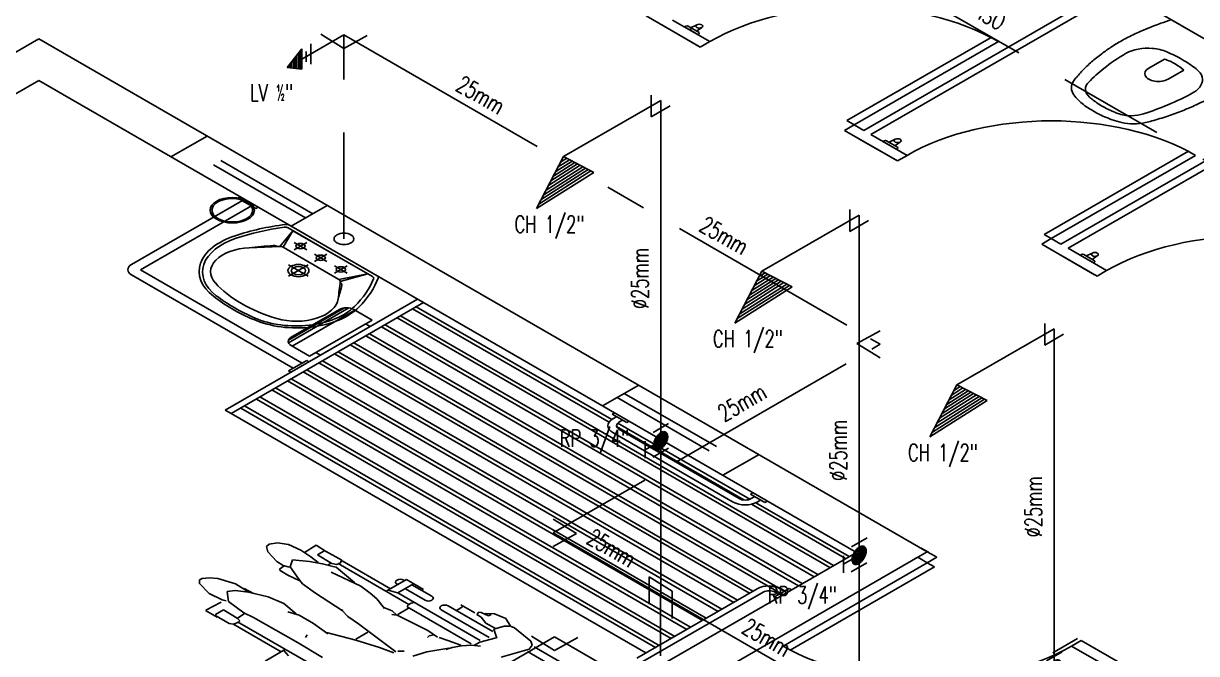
# Model space of a CAD drawing. Header units: millimetres. Extents: x 474.7 to 528.3, y 13.1 to 23.5.
# Drawn here: x 483.715 to 487.164, y 17.253 to 19.106 of the extents above; entities that cross this region are included whole.
import ezdxf

# ---------------------------------------------------------------- set-up
doc = ezdxf.new("R2010")
doc.units = ezdxf.units.MM
doc.header["$LTSCALE"] = 2.5
doc.linetypes.add('HIDDEN2', pattern=[0.1875, 0.125, -0.0625])
for name, color, linetype in [('AF-PVCH', 140, 'Continuous'), ('EIXO', 253, 'Continuous'), ('I-AGUA FRIA', 5, 'Continuous'), ('I-ARQ', 8, 'Continuous'), ('I-CONEXAO', 1, 'Continuous'), ('I-NORMO_INST', 4, 'Continuous')]:
    doc.layers.add(name, color=color, linetype=linetype)
doc.styles.add('25', font='ROMANS.SHX', dxfattribs={"width": 0.7, "height": 0.05})

# ---------------------------------------------------------------- blocks, each defined once
blk = doc.blocks.new('A$C79730085')
at = {"color": 8}
for p, q in [((-0.0229, 0.139, 2.2483), (0.0227, 0.1127, 2.2483)), ((-0.0198, 0.1433, 2.2483), (0.0196, 0.1206, 2.2483)), ((-0.0166, 0.1475, 2.2483), (0.0164, 0.1284, 2.2483)), ((-0.0135, 0.1518, 2.2483), (0.0133, 0.1363, 2.2483)), ((-0.0103, 0.156, 2.2483), (0.0101, 0.1442, 2.2483)), ((-0.0072, 0.1603, 2.2483), (0.007, 0.1521, 2.2483)), ((-0.004, 0.1645, 2.2483), (0.0038, 0.16, 2.2483))]:
    blk.add_line(p, q, dxfattribs=at)
at = {"layer": 'I-CONEXAO'}
for p, q in [((-0.0261, 0.1348, 2.2483), (-0.0001, 0.1698, 2.2483)), ((0.0259, 0.1048, 2.2483), (-0.0001, 0.1698, 2.2483)), ((0.0258, 0.0749), (-0.0262, 0.1049)), ((0.0259, 0.1048, 2.2483), (-0.0261, 0.1348, 2.2483)), ((0.0128, 0.098), (-0.0132, 0.113))]:
    blk.add_line(p, q, dxfattribs=at)
blk = doc.blocks.new('*U18')
at = {"color": 8, "extrusion": (0, 0.816497, 0.57735)}
blk.add_circle((0, 0), 0.0291, dxfattribs=at)
at = {"layer": 'EIXO', "linetype": 'HIDDEN2'}
blk.add_line((0, 0, 2.2483), (0, 0.6, 2.2483), dxfattribs=at)
at = {"layer": 'I-AGUA FRIA'}
blk.add_line((0, 0.6, 2.2483), (-0.1234, 0.5288, 2.2483), dxfattribs=at)
at = {"rotation": 120.0081952903946}
blk.add_blockref('A$C79730085', (-0.0197, 0.5888), dxfattribs=at)
at = {"layer": 'I-NORMO_INST', "style": '25', "width": 0.7}
blk.add_text('LV ½"', height=0.05, dxfattribs=at).set_placement((-0.2763, 0.4053, 2.2483))
blk = doc.blocks.new('*X9')
at = {"color": 0}
for p, q in [((6.7133, 15.0236), (6.7303, 15.0405)), ((6.7149, 15.0199), (6.7367, 15.0417)), ((6.7174, 15.0171), (6.7424, 15.042)), ((6.7204, 15.0147), (6.7475, 15.0418)), ((6.7238, 15.0128), (6.7521, 15.0412)), ((6.7275, 15.0113), (6.7565, 15.0402)), ((6.7317, 15.0102), (6.7604, 15.0388)), ((6.714, 15.0296), (6.7214, 15.037)), ((6.7363, 15.0094), (6.7639, 15.0371)), ((6.7412, 15.009), (6.7671, 15.0349)), ((6.7466, 15.0091), (6.7697, 15.0323)), ((6.7527, 15.0099), (6.7718, 15.029)), ((6.7602, 15.0121), (6.7724, 15.0243))]:
    blk.add_line(p, q, dxfattribs=at)
blk = doc.blocks.new('RG5')
at = {"layer": 'I-CONEXAO'}
for p, q in [((-0.0537, 0.0041), (-0.0078, 0.0306)), ((-0.0242, -0.0389), (-0.0674, -0.014)), ((-0.0201, -0.0116), (-0.0458, -0.0264)), ((0.01, -0.0318), (0.0558, -0.0053))]:
    blk.add_line(p, q, dxfattribs=at)
blk.add_lwpolyline([(-0.0297, 0, 0.161289), (-0.0278, -0.0057, 0.106183), (-0.021, -0.0117, 0.070456), (-0.0119, -0.0151, 0.056723), (0, -0.0165, 0.056723), (0.0119, -0.0151, 0.070456), (0.021, -0.0117, 0.106183), (0.0278, -0.0057, 0.161289), (0.0297, 0, 0.161289), (0.0278, 0.0057, 0.106183), (0.021, 0.0117, 0.070456), (0.0119, 0.0152, 0.056723), (0, 0.0165, 0.056723), (-0.0119, 0.0152, 0.070456), (-0.021, 0.0117, 0.106183), (-0.0278, 0.0057, 0.161289)], format="xyb", close=True, dxfattribs=at)
at = {"color": 8}
blk.add_blockref('*X9', (-6.7428, -15.0255), dxfattribs=at)

msp = doc.modelspace()

# ---------------------------------------------------------------- linework, layer by layer
at = {"layer": 'EIXO', "linetype": 'HIDDEN2'}
msp.add_line((485.5872, 16.7775, 9.159), (485.588, 17.4256, 11.152), dxfattribs=at)
at = {"layer": 'I-AGUA FRIA', "linetype": 'HIDDEN2'}
msp.add_line((484.7471, 20.1135, 2.2483), (489.7758, 17.2102, 2.2483), dxfattribs=at)
at = {"layer": 'I-AGUA FRIA'}
for p, q in [((484.6571, 19.0725), (485.2253, 18.7444)), ((485.5883, 18.8794, 12.1244), (485.3026, 18.7145, 21.5029)), ((485.5884, 17.4254, 12.1244), (485.5883, 18.8794, 12.1244)), ((485.4327, 18.6247), (485.5378, 18.5641)), ((486.1717, 18.5426, 12.6007), (485.886, 18.3777, 21.9792)), ((486.1718, 17.0886, 12.6007), (486.1717, 18.5426, 12.6007)), ((485.6441, 18.5027), (486.1359, 18.2187)), ((486.2053, 18.1787), (486.2334, 18.1624)), ((486.7452, 18.208, 12.6007), (486.4595, 18.043, 21.9792)), ((486.7453, 16.7575, 12.6007), (486.7452, 18.208, 12.6007)), ((486.2334, 18.1624), (486.2091, 18.1484)), ((486.1335, 18.1047), (485.635, 17.8169)), ((485.542, 17.7632), (485.2726, 17.6077)), ((485.2726, 17.6077, 14.849), (487.1525, 16.5224, 14.849)), ((484.2904, 16.7327, 14.849), (485.2763, 17.3019, 14.849)), ((485.2763, 17.3019, 14.849), (487.153, 16.2184, 14.849))]:
    msp.add_line(p, q, dxfattribs=at)
at = {"layer": 'I-ARQ', "extrusion": (0, 0.816497, 0.57735)}
for p, q in [((487.041, 19.2857, 4.6332), (486.1854, 18.7917, 5.3318)), ((487.0622, 19.2734, 4.6506), (486.2066, 18.7795, 5.3492)), ((485.5455, 19.1285, 4.8555), (485.701, 19.0387, 4.9825)), ((485.7328, 19.053, 4.9623), (485.6232, 19.1163, 4.8728)), ((487.0631, 19.1326, 4.8498), (487.353, 18.9652, 5.0865)), ((485.5914, 19.102, 4.893), (485.7046, 19.0367, 4.9854)), ((485.6586, 19.0958, 4.9018), (485.6622, 19.0979, 4.8989)), ((485.6586, 19.0958, 4.9018), (485.6974, 19.0734, 4.9334)), ((485.6693, 19.0979, 4.8989), (485.701, 19.0796, 4.9248)), ((485.6727, 19.0877, 4.9133), (485.6798, 19.0918, 4.9075)), ((485.6764, 19.0937, 4.9047), (485.6947, 19.1023, 4.8926)), ((485.6941, 19.0835, 4.9191), (485.7089, 19.0941, 4.9041)), ((485.6974, 19.0734, 4.9334), (485.701, 19.0755, 4.9305)), ((483.5828, 18.9588, 5.0955), (483.7596, 19.0609, 4.9511)), ((483.7596, 19.0609, 4.9511), (486.3723, 17.5524, 7.0844)), ((485.7328, 19.053, 4.9623), (485.7046, 19.0367, 4.9854)), ((486.5601, 19.0652, 4.945), (486.1359, 18.8203, 5.2914)), ((486.1571, 18.808, 5.3087), (486.5814, 19.053, 4.9623)), ((483.6889, 18.8976, 5.1821), (483.7596, 18.9384, 5.1243)), ((483.7596, 18.9384, 5.1243), (486.1637, 17.5504, 7.0873)), ((486.7652, 18.4569, 5.8053), (487.6195, 18.9502, 5.1077)), ((486.7864, 18.4447, 5.8226), (487.6407, 18.9379, 5.1251)), ((486.1571, 18.808, 5.3087), (486.1288, 18.7917, 5.3318)), ((486.1359, 18.8203, 5.2914), (486.1571, 18.808, 5.3087)), ((486.1571, 18.808, 5.3087), (486.1854, 18.7917, 5.3318)), ((484.1485, 18.7139, 5.4419), (484.2546, 18.7751, 5.3553)), ((486.1288, 18.7917, 5.3318), (486.2844, 18.7019, 5.4588)), ((486.1712, 18.7672, 5.3665), (486.2844, 18.7019, 5.4588)), ((486.3127, 18.7182, 5.4358), (486.2066, 18.7795, 5.3492)), ((486.2597, 18.7569, 5.381), (486.2781, 18.7655, 5.3689)), ((486.242, 18.759, 5.3781), (486.2455, 18.7611, 5.3752)), ((486.242, 18.759, 5.3781), (486.2808, 18.7366, 5.4097)), ((486.2526, 18.7611, 5.3752), (486.2843, 18.7427, 5.4011)), ((486.2774, 18.7467, 5.3955), (486.2923, 18.7573, 5.3804)), ((486.2808, 18.7366, 5.4097), (486.2843, 18.7387, 5.4068)), ((487.14, 18.7305, 5.4184), (486.7157, 18.4855, 5.7648)), ((486.3127, 18.7182, 5.4358), (486.2844, 18.7019, 5.4588)), ((486.7369, 18.4733, 5.7822), (487.1612, 18.7182, 5.4358)), ((484.502, 18.5098, 5.7306), (484.6081, 18.571, 5.6439)), ((484.497, 18.5127, 5.7264), (484.7546, 18.3639, 5.9368)), ((486.7369, 18.4733, 5.7822), (486.7086, 18.4569, 5.8053)), ((486.7086, 18.4569, 5.8053), (486.8642, 18.3671, 5.9323)), ((486.7157, 18.4855, 5.7648), (486.7369, 18.4733, 5.7822)), ((486.7369, 18.4733, 5.7822), (486.7652, 18.4569, 5.8053)), ((486.7581, 18.4284, 5.8457), (486.8713, 18.363, 5.938)), ((486.8996, 18.3794, 5.915), (486.7864, 18.4447, 5.8226)), ((486.8218, 18.4242, 5.8515), (486.8254, 18.4263, 5.8486)), ((486.8218, 18.4242, 5.8515), (486.8606, 18.4019, 5.8832)), ((486.8324, 18.4263, 5.8486), (486.8641, 18.408, 5.8745)), ((486.8396, 18.4222, 5.8544), (486.8579, 18.4307, 5.8423)), ((486.8573, 18.412, 5.8689), (486.8721, 18.4226, 5.8539)), ((486.8606, 18.4019, 5.8832), (486.8641, 18.4039, 5.8803)), ((486.8996, 18.3794, 5.915), (486.8713, 18.363, 5.938)), ((484.3076, 17.9688, 6.4955), (484.8733, 18.2954, 6.0337)), ((484.3076, 17.9688, 6.4955), (484.8733, 18.2954, 6.0337)), ((484.3253, 17.9586, 6.51), (484.8909, 18.2852, 6.0481)), ((484.3253, 17.9586, 6.51), (484.8909, 18.2852, 6.0481)), ((484.494, 18.1747, 6.2044), (484.6582, 18.2695, 6.0704)), ((484.494, 18.167, 6.2152), (484.6714, 18.2695, 6.0704)), ((484.502, 18.1832, 6.1924), (484.6435, 18.2648, 6.077)), ((484.5052, 18.1569, 6.2296), (484.689, 18.263, 6.0795)), ((484.7396, 18.2338, 6.1208), (484.6859, 18.2648, 6.077)), ((484.8238, 18.2464, 6.1029), (486.0966, 17.5116, 7.1422)), ((484.8591, 18.2669, 6.0741), (485.4366, 17.9334, 6.5456)), ((484.8697, 18.273, 6.0654), (485.4444, 17.9412, 6.5347)), ((484.5557, 18.1277, 6.2709), (484.7396, 18.2338, 6.1208)), ((484.7339, 18.215, 6.1474), (484.5883, 18.1309, 6.2663)), ((484.7339, 18.215, 6.1474), (484.7204, 18.2228, 6.1364)), ((484.7672, 18.2138, 6.1491), (486.04, 17.4789, 7.1884)), ((484.7778, 18.2199, 6.1405), (486.0506, 17.4851, 7.1797)), ((484.8132, 18.2403, 6.1116), (486.086, 17.5055, 7.1508)), ((484.7212, 18.1873, 6.1867), (485.994, 17.4524, 7.2259)), ((484.7319, 18.1934, 6.178), (486.0046, 17.4585, 7.2172)), ((484.5557, 18.1277, 6.2709), (484.502, 18.1587, 6.2271)), ((484.6753, 18.1607, 6.2242), (485.9481, 17.4259, 7.2634)), ((484.6859, 18.1668, 6.2155), (485.9587, 17.432, 7.2548)), ((484.5883, 18.1309, 6.2663), (484.5748, 18.1387, 6.2553)), ((484.594, 18.1138, 6.2906), (485.8137, 17.4095, 7.2865)), ((484.6293, 18.1342, 6.2617), (485.8491, 17.4299, 7.2576)), ((484.6399, 18.1403, 6.2531), (485.8597, 17.4361, 7.249)), ((484.5374, 18.0811, 6.3368), (485.7572, 17.3769, 7.3327)), ((484.548, 18.0872, 6.3281), (485.7678, 17.383, 7.324)), ((484.5834, 18.1076, 6.2992), (485.8032, 17.4034, 7.2952)), ((484.4914, 18.0546, 6.3743), (485.7112, 17.3503, 7.3702)), ((484.502, 18.0607, 6.3656), (485.7218, 17.3565, 7.3616)), ((485.4177, 17.9811, 6.4782), (485.5238, 18.0423, 6.3916)), ((484.4101, 18.0076, 6.4407), (485.6299, 17.3034, 7.4366)), ((484.4455, 18.028, 6.4118), (485.6652, 17.3238, 7.4078)), ((484.4561, 18.0342, 6.4032), (485.6758, 17.3299, 7.3991)), ((484.3535, 17.975, 6.4869), (485.5733, 17.2707, 7.4828)), ((484.3642, 17.9811, 6.4782), (485.5839, 17.2769, 7.4741)), ((484.3995, 18.0015, 6.4493), (485.6193, 17.2973, 7.4453)), ((484.3253, 17.9586, 6.51), (484.3076, 17.9688, 6.4955)), ((484.3253, 17.9586, 6.51), (484.3076, 17.9688, 6.4955)), ((484.3253, 17.9586, 6.51), (485.545, 17.2544, 7.5059)), ((484.3253, 17.9586, 6.51), (485.545, 17.2544, 7.5059)), ((485.446, 17.9566, 6.5129), (485.4531, 17.9607, 6.5071)), ((485.4885, 17.9321, 6.5475), (485.446, 17.9566, 6.5129)), ((485.4584, 17.9494, 6.523), (485.4478, 17.9433, 6.5316)), ((485.4655, 17.9331, 6.5461), (485.4761, 17.9392, 6.5374)), ((485.4885, 17.9321, 6.5475), (485.4955, 17.9362, 6.5417)), ((485.4478, 17.9025, 6.5894), (485.8013, 17.6984, 6.878)), ((485.4584, 17.9209, 6.5634), (485.8332, 17.7045, 6.8694)), ((485.4623, 17.9309, 6.5492), (485.8505, 17.7067, 6.8662)), ((485.819, 17.7086, 6.8636), (485.4655, 17.9127, 6.5749)), ((485.7713, 17.777, 6.7669), (485.8774, 17.8382, 6.6803)), ((485.8526, 17.7218, 6.8448), (485.8597, 17.7259, 6.8391)), ((485.895, 17.6974, 6.8795), (485.8526, 17.7218, 6.8448)), ((485.865, 17.7147, 6.8549), (485.8544, 17.7086, 6.8636)), ((485.8683, 17.6964, 6.8808), (486.1425, 17.5381, 7.1046)), ((485.8721, 17.6984, 6.878), (485.8827, 17.7045, 6.8694)), ((485.895, 17.6974, 6.8795), (485.9021, 17.7014, 6.8737)), ((485.855, 17.6919, 6.8872), (486.1319, 17.532, 7.1133)), ((486.3757, 17.5505, 7.0871), (486.3544, 17.5628, 7.0698)), ((484.2899, 16.4685, 8.6173), (486.1637, 17.5504, 7.0873)), ((485.3824, 16.9809, 7.8927), (486.3441, 17.5361, 7.1075)), ((486.337, 17.532, 7.1133), (486.3441, 17.5361, 7.1075)), ((486.3441, 17.5361, 7.1075), (486.3723, 17.5524, 7.0844)), ((486.3723, 17.5198, 7.1306), (486.3441, 17.5361, 7.1075)), ((486.3936, 17.5402, 7.1018), (486.3723, 17.5524, 7.0844)), ((486.3936, 17.5402, 7.1018), (486.3723, 17.5524, 7.0844)), ((486.3759, 17.5504, 7.0873), (486.3723, 17.5524, 7.0844)), ((486.3723, 17.5198, 7.1306), (486.4006, 17.5361, 7.1075)), ((486.4006, 17.5361, 7.1075), (486.3936, 17.5402, 7.1018)), ((486.3723, 17.5198, 7.1306), (485.9481, 17.2748, 7.477)), ((485.9693, 17.2626, 7.4944), (486.3936, 17.5075, 7.1479)), ((486.3936, 17.5075, 7.1479), (486.3723, 17.5198, 7.1306)), ((485.8721, 17.4432, 7.2389), (485.5185, 17.2391, 7.5275)), ((485.5362, 17.2289, 7.542), (485.8897, 17.433, 7.2533)), ((485.9233, 17.4197, 7.2721), (485.9658, 17.4442, 7.2374)), ((485.9233, 17.4197, 7.2721), (485.9304, 17.4157, 7.2778)), ((485.9251, 17.433, 7.2533), (485.9357, 17.4269, 7.262)), ((485.9534, 17.4371, 7.2475), (485.9428, 17.4432, 7.2389)), ((485.9658, 17.4442, 7.2374), (485.9728, 17.4402, 7.2432)), ((486.7416, 17.2553, 7.5047), (486.8143, 17.2973, 7.4453)), ((486.7966, 17.2748, 7.477), (486.8249, 17.2911, 7.4539)), ((486.9592, 17.2136, 7.5636), (486.8249, 17.2911, 7.4539)), ((486.7966, 17.2748, 7.477), (486.938, 17.1932, 7.5925))]:
    msp.add_line(p, q, dxfattribs=at)
at = {"layer": 'I-ARQ', "linetype": 'HIDDEN2', "extrusion": (0, 0.816497, 0.57735)}
for p, q in [((484.5445, 18.5343, 5.6959), (484.1909, 18.7384, 5.4072)), ((484.5657, 18.5465, 5.6786), (484.2121, 18.7506, 5.3899)), ((485.4602, 18.0056, 6.4436), (485.8137, 17.8015, 6.7323)), ((485.4814, 18.0178, 6.4263), (485.8349, 17.8137, 6.7149))]:
    msp.add_line(p, q, dxfattribs=at)
at = {"layer": 'I-ARQ', "extrusion": (0, -0.816497, -0.57735)}
for p, q in [((484.3518, 18.5965, 5.6079), (484.3452, 18.5927, 5.6133)), ((484.3982, 18.5621, 5.6566), (484.3452, 18.5927, 5.6133)), ((484.3584, 18.585, 5.6241), (484.0327, 18.397, 5.89)), ((484.3849, 18.5697, 5.6458), (484.0592, 18.3817, 5.9117)), ((484.4048, 18.5659, 5.6512), (484.3982, 18.5621, 5.6566)), ((484.5078, 18.0921, 6.3213), (484.0327, 18.3664, 5.9333)), ((484.0592, 18.3817, 5.9117), (484.5343, 18.1074, 6.2996)), ((484.5476, 18.115, 6.2888), (484.4945, 18.0844, 6.3321)), ((484.5542, 18.1112, 6.2942), (484.5476, 18.115, 6.2888)), ((484.5012, 18.0806, 6.3375), (484.4945, 18.0844, 6.3321))]:
    msp.add_line(p, q, dxfattribs=at)
at = {"layer": 'I-ARQ', "linetype": 'Continuous', "extrusion": (0, 0.816497, 0.57735)}
for p, q in [((484.507, 18.4966, 5.7491), (484.4686, 18.4501, 5.8149)), ((484.507, 18.4966, 5.7491), (484.4783, 18.448, 5.8179)), ((484.6169, 18.4332, 5.8389), (484.4929, 18.5047, 5.7377)), ((484.7408, 18.3616, 5.94), (484.507, 18.4966, 5.7491)), ((484.5478, 18.4405, 5.8286), (484.5107, 18.4619, 5.7982)), ((484.5478, 18.4619, 5.7982), (484.5107, 18.4405, 5.8286)), ((484.6425, 18.3532, 5.952), (484.4783, 18.448, 5.8179)), ((484.6072, 18.4276, 5.8467), (484.5701, 18.4062, 5.8771)), ((484.5887, 18.4169, 5.8619), (484.5701, 18.4276, 5.8467)), ((484.6169, 18.4332, 5.8389), (484.7268, 18.3697, 5.9286)), ((484.4943, 18.3624, 5.9389), (484.5523, 18.3959, 5.8916)), ((484.5523, 18.3624, 5.9389), (484.4943, 18.3959, 5.8916)), ((484.5887, 18.4169, 5.8619), (484.6072, 18.4062, 5.8771)), ((484.6295, 18.3933, 5.8952), (484.6666, 18.3719, 5.9256)), ((484.6666, 18.3933, 5.8952), (484.6295, 18.3719, 5.9256)), ((484.7268, 18.3697, 5.9286), (484.6425, 18.3532, 5.952)), ((484.7268, 18.3697, 5.9286), (484.6462, 18.3476, 5.9599))]:
    msp.add_line(p, q, dxfattribs=at)
at = {"layer": 'I-ARQ', "linetype": 'ByBlock', "extrusion": (0, 0.816497, 0.57735)}
for p, q in [((484.429, 17.5675, 7.0632), (484.4367, 17.575, 7.0525)), ((484.4335, 17.5524, 7.0844), (484.429, 17.5675, 7.0632)), ((484.4367, 17.575, 7.0525), (484.4615, 17.5789, 7.047)), ((484.4615, 17.5789, 7.047), (484.4936, 17.5737, 7.0543)), ((484.4936, 17.5737, 7.0543), (484.5306, 17.5572, 7.0777)), ((484.5306, 17.5572, 7.0777), (484.5601, 17.537, 7.1062)), ((484.5751, 17.5718, 7.0571), (484.5414, 17.5498, 7.0881)), ((484.606, 17.5521, 7.0849), (484.5751, 17.5718, 7.0571)), ((484.4594, 17.5233, 7.1257), (484.4335, 17.5524, 7.0844)), ((484.4787, 17.5115, 7.1423), (484.4594, 17.5233, 7.1257)), ((484.4993, 17.5078, 7.1475), (484.506, 17.5289, 7.1177)), ((484.506, 17.5289, 7.1177), (484.5555, 17.5231, 7.1259)), ((484.5555, 17.5231, 7.1259), (484.5938, 17.5164, 7.1353)), ((484.5601, 17.537, 7.1062), (484.5808, 17.5208, 7.1291)), ((484.5797, 17.5429, 7.0979), (484.6005, 17.5554, 7.0803)), ((484.5797, 17.5429, 7.0979), (484.6215, 17.5179, 7.1332)), ((484.6507, 17.5275, 7.1197), (484.6044, 17.5525, 7.0844)), ((484.6457, 17.5191, 7.1316), (484.6507, 17.5275, 7.1197)), ((484.6516, 17.5256, 7.1224), (484.794, 17.4433, 7.2387)), ((484.4817, 17.5108, 7.1433), (484.4672, 17.5014, 7.1566)), ((484.4672, 17.5014, 7.1566), (484.47, 17.4968, 7.1631)), ((484.47, 17.4968, 7.1631), (484.4922, 17.4837, 7.1816)), ((484.4971, 17.5073, 7.1483), (484.4787, 17.5115, 7.1423)), ((484.5245, 17.4717, 7.1986), (484.4993, 17.5078, 7.1475)), ((484.5938, 17.5164, 7.1353), (484.6246, 17.5084, 7.1467)), ((484.6103, 17.5132, 7.1399), (484.618, 17.5187, 7.1321)), ((484.619, 17.4919, 7.17), (484.7065, 17.4514, 7.2272)), ((484.6215, 17.5179, 7.1332), (484.6355, 17.515, 7.1374)), ((484.6246, 17.5084, 7.1467), (484.634, 17.5071, 7.1485)), ((484.634, 17.5071, 7.1485), (484.6888, 17.4612, 7.2134)), ((484.6355, 17.515, 7.1374), (484.6457, 17.5191, 7.1316)), ((484.8482, 17.3973, 7.3038), (484.6403, 17.5173, 7.1341)), ((484.2323, 17.4589, 7.2167), (484.2326, 17.4693, 7.2019)), ((484.2611, 17.4293, 7.2586), (484.2323, 17.4589, 7.2167)), ((484.2326, 17.4693, 7.2019), (484.2401, 17.474, 7.1953)), ((484.2401, 17.474, 7.1953), (484.2621, 17.4757, 7.1929)), ((484.2621, 17.4757, 7.1929), (484.2864, 17.474, 7.1953)), ((484.2864, 17.474, 7.1953), (484.338, 17.4581, 7.2178)), ((484.338, 17.4581, 7.2178), (484.3747, 17.4348, 7.2508)), ((484.4922, 17.4837, 7.1816), (484.5274, 17.4662, 7.2064)), ((484.5355, 17.4578, 7.2182), (484.5245, 17.4717, 7.1986)), ((484.5739, 17.4307, 7.2565), (484.5355, 17.4578, 7.2182)), ((484.7811, 17.4358, 7.2493), (484.8408, 17.4703, 7.2005)), ((484.815, 17.4563, 7.2204), (484.8132, 17.4573, 7.219)), ((484.8151, 17.431, 7.2561), (484.8618, 17.458, 7.2179)), ((484.8333, 17.4689, 7.2026), (484.836, 17.4673, 7.2048)), ((484.8408, 17.4703, 7.2005), (484.8912, 17.4409, 7.2422)), ((484.857, 17.4552, 7.2219), (484.9157, 17.4213, 7.2699)), ((484.299, 17.4112, 7.2842), (484.2611, 17.4293, 7.2586)), ((484.3139, 17.4354, 7.25), (484.337, 17.4383, 7.2459)), ((484.3178, 17.4057, 7.2919), (484.3139, 17.4354, 7.25)), ((484.337, 17.4383, 7.2459), (484.3761, 17.4332, 7.2531)), ((484.3636, 17.4439, 7.2379), (484.3907, 17.4297, 7.2579)), ((484.3761, 17.4332, 7.2531), (484.4347, 17.4195, 7.2724)), ((484.4347, 17.4195, 7.2724), (484.4804, 17.3996, 7.3006)), ((484.6515, 17.3797, 7.3288), (484.5739, 17.4307, 7.2565)), ((484.7065, 17.4514, 7.2272), (484.734, 17.4304, 7.257)), ((484.734, 17.4304, 7.257), (484.7537, 17.4136, 7.2807)), ((484.8148, 17.431, 7.2561), (484.7872, 17.439, 7.2449)), ((484.8151, 17.431, 7.2561), (485.0575, 17.2911, 7.4541)), ((484.8957, 17.4097, 7.2863), (484.8382, 17.4429, 7.2394)), ((484.2507, 17.38, 7.3283), (484.296, 17.4042, 7.2941)), ((484.3112, 17.4083, 7.2882), (484.299, 17.4112, 7.2842)), ((484.363, 17.373, 7.3382), (484.3178, 17.4057, 7.2919)), ((484.4804, 17.3996, 7.3006), (484.5164, 17.3694, 7.3432)), ((484.7537, 17.4136, 7.2807), (484.7766, 17.3853, 7.3207)), ((484.7747, 17.3883, 7.3165), (484.7984, 17.3781, 7.331)), ((484.8468, 17.3862, 7.3196), (484.8155, 17.3676, 7.3459)), ((484.8432, 17.3903, 7.3138), (484.8461, 17.3957, 7.306)), ((485.0312, 17.2817, 7.4673), (484.8432, 17.3903, 7.3138)), ((484.8461, 17.3957, 7.306), (484.855, 17.4008, 7.2988)), ((484.855, 17.4008, 7.2988), (484.8644, 17.4025, 7.2964)), ((484.9634, 17.3931, 7.3098), (485.0948, 17.3172, 7.4171)), ((485.0054, 17.3897, 7.3146), (484.9884, 17.3798, 7.3285)), ((485.001, 17.3965, 7.305), (485.0419, 17.3729, 7.3384)), ((484.25, 17.3795, 7.329), (484.2845, 17.3601, 7.3564)), ((484.2773, 17.366, 7.3481), (484.3197, 17.3408, 7.3837)), ((484.3027, 17.3813, 7.3265), (484.2797, 17.3678, 7.3455)), ((484.3027, 17.3813, 7.3265), (484.3428, 17.3566, 7.3614)), ((484.3506, 17.3492, 7.3718), (484.3428, 17.3566, 7.3614)), ((484.3436, 17.3571, 7.3607), (484.3639, 17.3695, 7.3432)), ((484.3475, 17.3452, 7.3774), (484.3506, 17.3492, 7.3718)), ((484.3911, 17.3584, 7.3589), (484.363, 17.373, 7.3382)), ((484.5221, 17.2841, 7.464), (484.3911, 17.3584, 7.3589)), ((484.4921, 17.3758, 7.3342), (484.525, 17.3656, 7.3486)), ((484.525, 17.3656, 7.3486), (484.5677, 17.3411, 7.3833)), ((484.6515, 17.3797, 7.3288), (484.6526, 17.3819, 7.3257)), ((484.6681, 17.3619, 7.3538), (484.6515, 17.3797, 7.3288)), ((484.6994, 17.3399, 7.385), (484.6681, 17.3619, 7.3538)), ((484.7981, 17.3676, 7.3458), (484.8137, 17.3657, 7.3485)), ((484.7984, 17.3781, 7.331), (484.813, 17.3652, 7.3492)), ((484.8137, 17.3657, 7.3485), (484.9038, 17.321, 7.4118)), ((485.0842, 17.2995, 7.4422), (484.9428, 17.3812, 7.3267)), ((485.048, 17.3681, 7.345), (485.0534, 17.3746, 7.3359)), ((485.0602, 17.3599, 7.3567), (485.048, 17.3681, 7.345)), ((485.0602, 17.374, 7.3368), (485.0534, 17.3746, 7.3359)), ((485.0602, 17.374, 7.3368), (485.0821, 17.3636, 7.3515)), ((485.0743, 17.3424, 7.3815), (485.0602, 17.3599, 7.3567)), ((485.0719, 17.3707, 7.3414), (485.0999, 17.37, 7.3425)), ((485.0821, 17.3636, 7.3515), (485.0898, 17.3678, 7.3455)), ((485.0999, 17.37, 7.3425), (485.1334, 17.3554, 7.3631)), ((485.1334, 17.3554, 7.3631), (485.1463, 17.3334, 7.3942)), ((484.3197, 17.3408, 7.3837), (484.3327, 17.3394, 7.3858)), ((484.3302, 17.34, 7.3848), (484.4726, 17.2578, 7.5011)), ((484.3327, 17.3394, 7.3858), (484.347, 17.3447, 7.3782)), ((484.5523, 17.2265, 7.5453), (484.3445, 17.3465, 7.3757)), ((484.5677, 17.3411, 7.3833), (484.6101, 17.3111, 7.4258)), ((484.606, 17.3148, 7.4205), (484.6918, 17.2921, 7.4526)), ((484.7273, 17.3156, 7.4194), (484.6917, 17.2952, 7.4482)), ((484.8099, 17.2576, 7.5014), (484.6994, 17.3399, 7.385)), ((484.9038, 17.321, 7.4118), (484.9323, 17.3013, 7.4395)), ((485.1026, 17.3266, 7.4038), (485.0743, 17.3424, 7.3815)), ((485.1285, 17.3333, 7.3943), (485.0981, 17.3248, 7.4064)), ((485.0981, 17.3248, 7.4064), (485.107, 17.2985, 7.4435)), ((485.1449, 17.3331, 7.3945), (485.1285, 17.3333, 7.3943)), ((485.1463, 17.3334, 7.3942), (485.1587, 17.3286, 7.401)), ((485.1587, 17.3286, 7.401), (485.2069, 17.2893, 7.4565)), ((484.5943, 17.2414, 7.5243), (484.5221, 17.2841, 7.464)), ((484.5443, 17.3003, 7.4409), (484.5492, 17.3074, 7.4309)), ((484.6918, 17.2921, 7.4526), (484.762, 17.2701, 7.4836)), ((484.9072, 17.3046, 7.435), (484.9029, 17.3, 7.4415)), ((484.9216, 17.3081, 7.43), (484.9072, 17.3046, 7.435)), ((484.9375, 17.3004, 7.4408), (484.9621, 17.2916, 7.4533)), ((484.9621, 17.2916, 7.4533), (485.0008, 17.2772, 7.4736)), ((485.0566, 17.2864, 7.4607), (485.0408, 17.2772, 7.4737)), ((485.105, 17.2986, 7.4433), (485.0566, 17.2864, 7.4607)), ((485.2069, 17.2893, 7.4565), (485.2101, 17.2778, 7.4728)), ((484.4856, 17.2653, 7.4905), (484.4258, 17.2308, 7.5393)), ((484.4939, 17.2458, 7.5181), (484.4802, 17.2617, 7.4956)), ((484.762, 17.2701, 7.4836), (484.8042, 17.2547, 7.5055)), ((484.8154, 17.2594, 7.4988), (484.8344, 17.2593, 7.499)), ((484.901, 17.2579, 7.5009), (484.8599, 17.2454, 7.5186)), ((484.9655, 17.2682, 7.4864), (484.901, 17.2579, 7.5009)), ((484.975, 17.2707, 7.4828), (484.9569, 17.2651, 7.4908)), ((485.0026, 17.2751, 7.4766), (484.975, 17.2707, 7.4828)), ((485.0319, 17.2776, 7.4731), (485.0026, 17.2751, 7.4766)), ((485.059, 17.2744, 7.4776), (485.0319, 17.2776, 7.4731)), ((485.2017, 17.2657, 7.4899), (485.1189, 17.2422, 7.5232)), ((485.1967, 17.2584, 7.5002), (485.3618, 17.1631, 7.6351)), ((485.2101, 17.2778, 7.4728), (485.2017, 17.2657, 7.4899)), ((485.2164, 17.2721, 7.4808), (485.3721, 17.1822, 7.608))]:
    msp.add_line(p, q, dxfattribs=at)
at = {"layer": 'I-ARQ', "extrusion": (0, 0.816497, 0.57735), "elevation": 18.4217}
for points in [[(-487.09, -7.0595, -0.003882), (-487.0585, -7.0415, 0.024258), (-486.9921, -6.9948, 0.02486), (-486.9539, -6.9623, 0.033324), (-486.9189, -6.9266, 0.02486), (-486.8927, -6.8962, 0.012268), (-486.8623, -6.8559, 0.015806), (-486.8351, -6.8124, 0.026699), (-486.8107, -6.7661, 0.021919), (-486.8019, -6.7466, 0.174675), (-486.8026, -6.6773, 0.045452), (-486.8171, -6.6494, 0.022856), (-486.8239, -6.6381, 0.041289), (-486.84, -6.6163, 0.039166), (-486.8437, -6.612, 0.012899), (-486.8451, -6.6107, 0.04333), (-486.8609, -6.5942, 0.04333), (-486.8773, -6.5784, 0.052091), (-486.883, -6.5733, 0.041289), (-486.9047, -6.5573, 0.022856), (-486.916, -6.5504, 0.045452), (-486.944, -6.5359, 0.174675), (-487.0133, -6.5352, 0.021919), (-487.0327, -6.544, 0.026699), (-487.079, -6.5684, 0.015806), (-487.1225, -6.5957, 0.012268), (-487.1628, -6.6261, 0.02486), (-487.1932, -6.6522, 0.033324), (-487.2289, -6.6872, 0.02486), (-487.2615, -6.7254, 0.024258), (-487.3081, -6.7919, -0.003882), (-487.3262, -6.8233)], [(-487.1804, -6.7673, -0.234638), (-487.1554, -6.6901, -0.044666), (-487.0779, -6.6247, -0.031515), (-487.0082, -6.5806, -0.151063), (-486.9718, -6.5706, -0.148094), (-486.932, -6.5822, -0.031073), (-486.9208, -6.5903, -0.035055), (-486.886, -6.6193, -0.035055), (-486.857, -6.6542, -0.031073), (-486.8489, -6.6653, -0.148094), (-486.8372, -6.7052, -0.151063), (-486.8472, -6.7416, -0.031515), (-486.8914, -6.8113, -0.044666), (-486.9567, -6.8888, -0.234638), (-487.034, -6.9138, -0.129345), (-487.0763, -6.8957, -0.041331), (-487.1225, -6.8559, -0.041331), (-487.1623, -6.8096, -0.129345)]]:
    msp.add_lwpolyline(points, format="xyb", close=True, dxfattribs=at)
at = {"layer": 'I-ARQ', "linetype": 'ByBlock', "extrusion": (0, 0.816497, 0.57735), "elevation": 18.4217}
msp.add_lwpolyline([(-487.1261, -6.8028), (-487.08, -6.7568, -1.002091), (-487.0235, -6.8134), (-487.0695, -6.8594, -0.054282), (-487.1009, -6.8342, -0.054282), (-487.1261, -6.8028, 1.56536)], format="xyb", dxfattribs=at)
at = {"layer": 'I-ARQ', "extrusion": (0, 0.816497, 0.57735)}
for centre in [(-485.7018, -7.0269, 18.4217), (-486.2852, -6.4435, 18.4217), (-486.865, -5.8637, 18.4217)]:
    msp.add_circle(centre, 0.01, dxfattribs=at)
at = {"layer": 'I-ARQ', "linetype": 'Continuous', "ltscale": 2.5, "extrusion": (0, 0.816497, 0.57735)}
for radius in [0.065, 0.0599]:
    msp.add_circle((-484.3288, -6.089, 18.4217), radius, dxfattribs=at)
at = {"layer": 'I-ARQ', "linetype": 'Continuous', "extrusion": (0, 0.816497, 0.57735)}
for centre, radius in [((-484.5293, -5.9062, 18.4217), 0.0137), ((-484.5887, -5.8468, 18.4217), 0.0137), ((-484.5233, -5.7814, 18.4217), 0.031), ((-484.5233, -5.7814, 18.4217), 0.021), ((-484.6481, -5.7874, 18.4217), 0.0137)]:
    msp.add_circle(centre, radius, dxfattribs=at)
at = {"layer": 'I-ARQ', "extrusion": (0, 0.816497, 0.57735)}
for centre, radius, start, end in [((-486.1571, -6.5243, 18.4217), 0.6, 225, 315), ((-485.6657, -7.0227, 18.4217), 0.005, 225, 315), ((-485.6974, -6.991, 18.4217), 0.005, 135, 225), ((-486.7369, -5.9444, 18.4217), 0.6, 225, 315), ((-486.2491, -6.4393, 18.4217), 0.005, 225, 315), ((-486.2808, -6.4076, 18.4217), 0.005, 135, 225), ((-487.3238, -5.3575, 18.4217), 0.6, 225, 315), ((-486.8289, -5.8595, 18.4217), 0.005, 225, 315), ((-486.8606, -5.8278, 18.4217), 0.005, 135, 225), ((-484.6647, -5.5622, 18.4217), 0.03, 225, 315), ((-484.5233, -5.4207, 18.4217), 0.03, 315, 45), ((-485.4832, -4.9912, 18.4217), 0.05, 315, 45), ((-485.4832, -4.9912, 18.4217), 0.025, 315, 45), ((-485.8367, -4.6376, 18.4217), 0.05, 45, 135), ((-485.8367, -4.6376, 18.4217), 0.025, 45, 135), ((-485.9074, -4.125, 18.4217), 0.05, 225, 315), ((-485.9074, -4.125, 18.4217), 0.025, 225, 315), ((-486.3723, -4.2929, 18.4217), 0.6, 45, 135)]:
    msp.add_arc(centre, radius, start, end, dxfattribs=at)
at = {"layer": 'I-ARQ', "linetype": 'Continuous', "extrusion": (0, 0.816497, 0.57735)}
for centre, radius, start, end in [((-484.5878, -5.5286, 18.4217), 0.4982, 281.8675, 300.2351), ((-484.5949, -5.5102, 18.4217), 0.505, 283.0101, 300.2817), ((-484.484, -5.99, 18.4217), 0.0126, 225, 283.0101), ((-484.4879, -6.0034, 18.4217), 0.013, 225.8805, 281.3336), ((-484.4407, -5.777, 18.4217), 0.2095, 299.6738, 37.0893), ((-484.4408, -5.7741, 18.4217), 0.1995, 300.2817, 37.1149), ((-485.4808, 0.7299, 18.4217), 6.7189, 278.83475, 279.44029), ((-484.451, -5.8957, 18.4217), 0.0137, 216.7289, 278.8347), ((-484.3883, -5.7751, 18.4217), 0.1233, 274.4403, 27.413), ((-484.899, 0.8008, 18.4217), 6.7189, 273.67232, 274.44029), ((-484.4694, -5.8918, 18.4217), 0.0126, 225, 273.6723), ((-484.6336, -5.7276, 18.4217), 0.0126, 176.3277, 225), ((-484.2521, -5.853, 18.4217), 0.505, 149.7183, 166.9899), ((-484.2169, -5.8666, 18.4217), 0.5549, 150.7102, 167.1872), ((-484.7319, -5.7422, 18.4217), 0.0126, 166.9899, 225), ((-484.7457, -5.7462, 18.4217), 0.0126, 167.7859, 225), ((-484.6555, -5.9136, 18.4217), 0.4242, 27.413, 45), ((-477.9411, -6.1571, 18.4217), 6.7189, 175.55971, 176.32768), ((-478.012, -6.7389, 18.4217), 6.7189, 170.55971, 171.16525), ((-484.6376, -5.7091, 18.4217), 0.0137, 171.1653, 233.2711), ((-484.6525, -5.9234, 18.4217), 0.4669, 35.7573, 46.1173), ((-484.7495, -6.0076, 18.4217), 0.5866, 37.1149, 45), ((-484.6555, -5.9136, 18.4217), 0.4242, 45, 62.587), ((-484.5169, -5.6465, 18.4217), 0.1233, 62.587, 175.5597), ((-484.5466, -5.7737, 18.4217), 0.2869, 40.6149, 57.5105), ((-484.7495, -6.0076, 18.4217), 0.5866, 45, 52.8851), ((-484.5188, -5.699, 18.4217), 0.2096, 52.945, 150.2919), ((-484.5159, -5.699, 18.4217), 0.1995, 52.8851, 149.7183)]:
    msp.add_arc(centre, radius, start, end, dxfattribs=at)
at = {"layer": 'I-ARQ', "linetype": 'ByBlock', "extrusion": (0, 0.816497, 0.57735)}
for centre, radius, start, end in [((-484.8232, -4.1948, 18.4217), 0.0142, 225, 45), ((-484.9057, -4.1123, 18.4217), 0.0142, 45, 225), ((-484.9531, -4.0631, 18.4217), 0.0146, 225, 45)]:
    msp.add_arc(centre, radius, start, end, dxfattribs=at)
at = {"layer": 'I-ARQ', "extrusion": (0, -0.816497, -0.57735)}
msp.add_ellipse((484.0592, 18.3817, 5.9117), major_axis=(0.0375, 0), ratio=1, start_param=2.356194, end_param=3.926991, dxfattribs=at)
at = {"layer": 'I-CONEXAO'}
for p, q in [((484.6571, 19.0325, -2.2483), (484.7252, 19.0704, -2.2483)), ((485.5606, 18.8954, 12.1244), (485.5606, 18.8314, 12.1244)), ((485.5606, 18.8314, 12.1244), (485.6161, 18.8634, 12.1244)), ((485.2231, 18.5614, 21.471), (485.3026, 18.7145, 21.5029)), ((485.3026, 18.7145, 21.5029), (485.3913, 18.6681, 21.4322)), ((485.2231, 18.5614, 21.471), (485.3913, 18.6681, 21.3301)), ((486.144, 18.5586, 12.6007), (486.144, 18.4946, 12.6007)), ((486.144, 18.4946, 12.6007), (486.1994, 18.5266, 12.6007)), ((485.8064, 18.2245, 21.9473), (485.886, 18.3777, 21.9792)), ((485.886, 18.3777, 21.9792), (485.9746, 18.3313, 21.9085)), ((485.8064, 18.2245, 21.9473), (485.9746, 18.3313, 21.8064)), ((486.7175, 18.224, 12.6007), (486.7175, 18.16, 12.6007)), ((486.2334, 18.2024), (486.1654, 18.1645)), ((486.7175, 18.16, 12.6007), (486.773, 18.192, 12.6007)), ((486.38, 17.8899, 21.9473), (486.4595, 18.043, 21.9792)), ((486.4595, 18.043, 21.9792), (486.5482, 17.9967, 21.9085)), ((486.38, 17.8899, 21.9473), (486.5482, 17.9967, 21.8064)), ((485.2726, 17.5677), (485.3407, 17.6057)), ((485.2763, 17.2619, 14.849), (485.3444, 17.2998, 14.849))]:
    msp.add_line(p, q, dxfattribs=at)
at = {"layer": 'I-CONEXAO', "color": 8}
for p, q in [((485.2729, 18.6572, 21.4293), (485.3358, 18.6971, 21.3766)), ((485.28, 18.6709, 21.4233), (485.3278, 18.7013, 21.3832)), ((485.2871, 18.6846, 21.4173), (485.3199, 18.7054, 21.3899)), ((485.2942, 18.6983, 21.4114), (485.312, 18.7096, 21.3965)), ((485.3014, 18.712, 21.4054), (485.3041, 18.7137, 21.4032)), ((485.2302, 18.575, 21.465), (485.3833, 18.6723, 21.3368)), ((485.2373, 18.5887, 21.4591), (485.3754, 18.6764, 21.3434)), ((485.2444, 18.6024, 21.4531), (485.3675, 18.6806, 21.35)), ((485.2515, 18.6161, 21.4472), (485.3596, 18.6847, 21.3567)), ((485.2587, 18.6298, 21.4412), (485.3516, 18.6889, 21.3633)), ((485.2658, 18.6435, 21.4352), (485.3437, 18.693, 21.37)), ((485.842, 18.293, 21.9175), (485.935, 18.3521, 21.8396)), ((485.8491, 18.3067, 21.9115), (485.9271, 18.3562, 21.8463)), ((485.8563, 18.3204, 21.9056), (485.9191, 18.3603, 21.8529)), ((485.8634, 18.3341, 21.8996), (485.9112, 18.3645, 21.8596)), ((485.8705, 18.3478, 21.8937), (485.9033, 18.3686, 21.8662)), ((485.8776, 18.3615, 21.8877), (485.8954, 18.3728, 21.8728)), ((485.8847, 18.3752, 21.8817), (485.8874, 18.3769, 21.8795)), ((485.8136, 18.2382, 21.9413), (485.9667, 18.3355, 21.8131)), ((485.8207, 18.2519, 21.9354), (485.9588, 18.3396, 21.8197)), ((485.8278, 18.2656, 21.9294), (485.9508, 18.3438, 21.8264)), ((485.8349, 18.2793, 21.9235), (485.9429, 18.3479, 21.833)), ((486.4583, 18.0406, 21.8817), (486.461, 18.0423, 21.8795)), ((486.3942, 17.9173, 21.9354), (486.5323, 18.005, 21.8197)), ((486.4013, 17.931, 21.9294), (486.5244, 18.0091, 21.8264)), ((486.4084, 17.9447, 21.9235), (486.5165, 18.0133, 21.833)), ((486.4156, 17.9584, 21.9175), (486.5085, 18.0174, 21.8396)), ((486.4227, 17.9721, 21.9115), (486.5006, 18.0216, 21.8463)), ((486.4298, 17.9858, 21.9056), (486.4927, 18.0257, 21.8529)), ((486.4369, 17.9995, 21.8996), (486.4847, 18.0299, 21.8596)), ((486.444, 18.0132, 21.8937), (486.4768, 18.034, 21.8662)), ((486.4511, 18.0269, 21.8877), (486.4689, 18.0381, 21.8728)), ((486.3871, 17.9036, 21.9413), (486.5402, 18.0009, 21.8131))]:
    msp.add_line(p, q, dxfattribs=at)
at = {"layer": 'I-CONEXAO'}
for points, elevation in [([(484.5891, 19.0745), (484.6571, 19.0325)], -2.2483), ([(485.5544, 17.4783), (485.6224, 17.4362)], 12.1244), ([(485.5544, 17.4783), (485.5544, 17.3983)], 12.1244), ([(485.6224, 17.4362), (485.6224, 17.3562)], 12.1244), ([(485.2083, 17.3039), (485.2763, 17.2619)], 14.849)]:
    msp.add_lwpolyline(points, dxfattribs=dict(at, elevation=elevation))
for points in [[(486.1654, 18.1645), (486.2334, 18.1224)], [(485.2726, 17.6477), (485.3407, 17.6057)]]:
    msp.add_lwpolyline(points, dxfattribs=at)

# ---------------------------------------------------------------- block references
at = {"layer": 'AF-PVCH', "xscale": -1, "rotation": 239.9999999999995}
for p in [(485.5884, 17.8786, 12.1244), (486.1718, 17.5418, 12.6007), (486.7453, 17.2071, 12.6007)]:
    msp.add_blockref('RG5', p, dxfattribs=at)
at = {"layer": 'I-AGUA FRIA'}
msp.add_blockref('*U18', (484.6571, 18.4725, -2.2483), dxfattribs=at)

# ---------------------------------------------------------------- texts
at = {"layer": 'I-NORMO_INST', "style": '25', "width": 0.7}
for s, rotation, p in [('25mm NO PISO', 330, (486.2625, 19.2688)), ('25mm', 330, (484.9818, 18.9115, 12.6007)), ('25mm', 330, (485.6979, 18.4981, 12.6007)), ('%%C25mm', 90, (485.5522, 18.2659, 23.9452)), ('25mm', 30, (485.7752, 17.9328)), ('%%C25mm', 90, (486.1355, 17.7604, 24.4215)), ('%%C25mm', 90, (486.7091, 17.5944, 24.4215)), ('25mm', 330, (485.3664, 17.5792, 12.6007)), ('25mm', 330, (485.8227, 17.3158, 12.6007))]:
    msp.add_text(s, height=0.05, rotation=rotation, dxfattribs=at).set_placement(p)
for s, p in [('CH 1/2"', (485.1587, 18.4904, 26.0558)), ('CH 1/2"', (485.7421, 18.1536, 26.5321)), ('RP 3/4"', (485.2918, 17.8612)), ('CH 1/2"', (486.3156, 17.8189, 26.5321)), ('RP 3/4"', (485.9028, 17.3999, 26.5321))]:
    msp.add_text(s, height=0.05, dxfattribs=at).set_placement(p)

doc.saveas('drawing.dxf')
